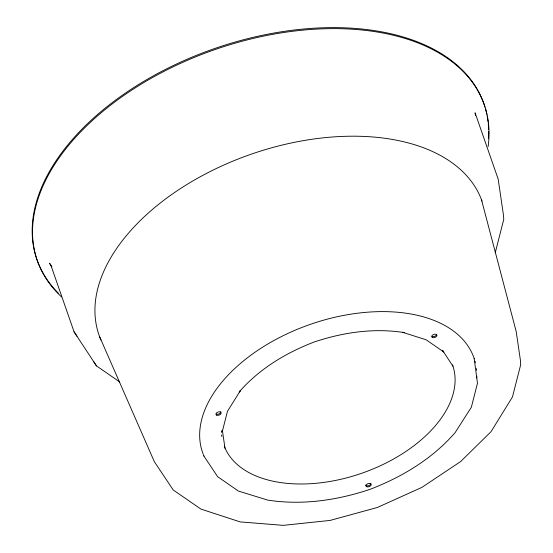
<?xml version="1.0" encoding="UTF-8"?>
<svg xmlns="http://www.w3.org/2000/svg" width="553" height="553" viewBox="0 0 553 553"><rect width="100%" height="100%" fill="white"/><g stroke="black" fill="none" stroke-linecap="round" stroke-linejoin="round"><path stroke-width="0.83" d="M222.258 431.748L227.477 411.28L240.355 390.688L239.214 391.932C259.246 368.906 285.728 352.973 313.986 342.065C342.971 332.367 373.773 327.811 404.16 332.567L402.556 332.305L426.135 339.784L443.831 352.005L442.441 350.222L452.976 366.252M495.253 252.714L503.783 219.264L503.313 214.122L498.17 179.089L475.075 112.784L475.456 115.342M51.885 266.857L49.487 263.193L50.952 265.433L74.04 331.738L96.45 365.879L119.78 381.992M203.801 455.935L217.682 476.734L238.426 491.064L267.687 500.092C302.221 505.497 337.226 500.32 370.157 489.301C402.273 476.907 432.363 458.796 455.126 432.626L471.356 407.229L477.481 383.229L474.184 358.62M93.637 361.572L96.45 365.879M74.04 331.738L76.964 336.217M99.72 336.943L154.349 461.7L173.179 489.937L200.926 509.099L240.23 521.914L283.323 525.35L330.093 520.421L377.367 507.474L421.911 487.38L460.697 461.506L491.078 431.63L512.458 396.971L520.65 364.869L520.573 361.351L516.184 331.468L481.435 199.557M222.361 430.289L225.002 448.303M474.972 361.185A143.697 85.473 -19.2 0 1 475.386 362.796M476.423 368.581A143.697 85.473 -19.2 0 1 476.603 370.261M476.817 376.234A143.697 85.473 -19.2 0 1 476.762 377.955M203.988 456.08A143.697 85.473 -19.2 0 1 203.352 454.559M203.055 453.799A143.697 85.473 -19.2 0 1 309.728 324.563A143.697 85.473 -19.2 0 1 474.26 358.807M100.964 339.998A202.861 120.665 -19.2 0 1 246.285 155.932A202.861 120.665 -19.2 0 1 482.016 201.14M485.444 108.637A236.677 140.78 -19.2 0 1 486.847 114.367M487.179 116.026A236.677 140.78 -19.2 0 1 488.071 121.923M488.251 123.623A236.677 140.78 -19.2 0 1 488.638 129.63M488.672 131.358A236.677 140.78 -19.2 0 1 488.493 138.305M58.335 293.131A236.677 140.78 -19.2 0 1 186.043 59.71A236.677 140.78 -19.2 0 1 484.974 107.033M61.57 296.933A236.677 140.78 -19.2 0 1 213.078 50.233A236.677 140.78 -19.2 0 1 488.133 146.593M452.513 364.876A121.155 72.063 -19.2 0 1 363.293 472.718A121.155 72.063 -19.2 0 1 224.262 446.167M221.822 436.607A121.155 72.063 -19.2 0 1 221.629 434.948M221.449 432.425A121.155 72.063 -19.2 0 1 221.4 430.732M436.469 334.848A2.703 1.611 -19.2 0 1 432.059 336.431M220.73 411.639A2.703 1.611 -19.2 0 1 219.396 413.768A2.703 1.611 -19.2 0 1 216.264 414.1M370.752 483.232A2.703 1.611 -19.2 0 1 368.782 485.652A2.703 1.611 -19.2 0 1 365.657 485.064M432.418 337.461A2.703 1.611 -19.2 0 0 436.822 335.871A2.703 1.611 -19.2 0 0 433.759 334.413A2.703 1.611 -19.2 0 0 432.418 337.461M216.624 415.123A2.703 1.611 -19.2 0 0 221.034 413.54A2.703 1.611 -19.2 0 0 217.965 412.075A2.703 1.611 -19.2 0 0 216.624 415.123M366.646 486.716A2.703 1.611 -19.2 0 0 371.056 485.133A2.703 1.611 -19.2 0 0 367.987 483.668A2.703 1.611 -19.2 0 0 366.646 486.716"/></g></svg>
